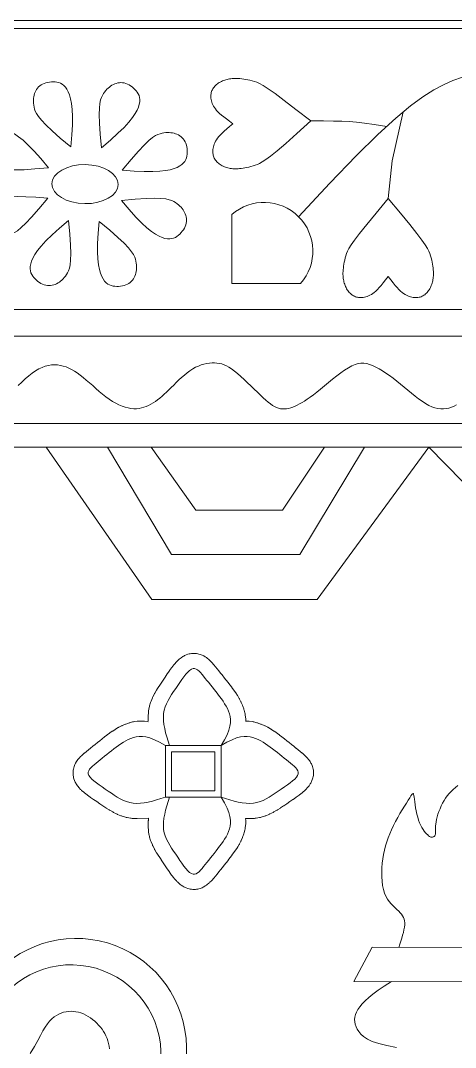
# Model space of a CAD drawing. Header units: inches. Extents: x -813 to 82, y -70 to 268.
# Drawn here: x -30.2 to -22.39, y 182.75 to 201.2 of the extents above; entities that cross this region are included whole.
import ezdxf

# ---------------------------------------------------------------- set-up
doc = ezdxf.new("R2010")
doc.units = ezdxf.units.IN
doc.header["$MEASUREMENT"] = 0
for name, color, linetype, lineweight, true_color in [('Black', 7, 'Continuous', 0, 0x000000), ('Blue', 7, 'Continuous', 0, 0x1081b2), ('Brown', 7, 'Continuous', 0, 0x653e10), ('Grey', 7, 'Continuous', 0, 0x58676a), ('Layak Architect', 1, 'Continuous', 5, 0xff0000), ('Mustard', 7, 'Continuous', 0, 0xa79b1b), ('White', 7, 'Continuous', 0, 0xffffff)]:
    doc.layers.add(name, color=color, linetype=linetype, lineweight=lineweight, true_color=true_color)
doc.layers.add('Rugs', color=201, linetype='Continuous')

# ---------------------------------------------------------------- blocks, each defined once
blk = doc.blocks.new('*U86')
at = {"layer": 'Mustard'}
blk.add_lwpolyline([(11.32, -20.49), (4.65, -14.93), (-0.53, -10.37), (-4.43, -6.69), (-7.23, -3.75), (-9.15, -1.41), (-10.37, 0.46), (-11.11, 2), (-11.55, 3.34), (-11.87, 4.59), (-12.1, 5.79), (-12.25, 6.94), (-12.31, 8.04), (-12.3, 9.1), (-12.22, 10.13), (-12.06, 11.12), (-11.84, 12.1), (-11.56, 13.05), (-11.2, 13.98), (-10.78, 14.87), (-10.28, 15.73), (-9.7, 16.53), (-9.04, 17.28), (-8.29, 17.96), (-7.46, 18.56), (-6.53, 19.09), (-5.52, 19.53), (-4.45, 19.89), (-3.33, 20.17), (-2.17, 20.36), (-0.99, 20.47), (0.2, 20.49), (1.38, 20.43), (2.54, 20.27), (3.68, 20), (4.78, 19.58), (5.85, 18.98), (6.87, 18.17), (7.85, 17.12), (8.78, 15.79), (9.65, 14.17), (10.45, 12.2), (11.15, 9.77), (11.72, 6.79), (12.12, 3.14), (12.31, -1.3), (12.27, -6.65), (11.95, -13.01), (11.32, -20.49)], dxfattribs=at)
blk = doc.blocks.new('*U87')
at = {"layer": 'Mustard', "color": 0, "linetype": 'ByBlock', "lineweight": -2, "transparency": 16777216}
blk.add_blockref('*U86', (6003766971.507133, 3337138645.91867), dxfattribs=at)
for p, rotation in [((6003767008.540522, 3337138647.324628), 315.0000000000001), ((6003766946.314736, 3337138618.737947), 45.00000000000002), ((6003767035.721244, 3337138622.132231), 270), ((6003767037.127202, 3337138585.098843), 225), ((6003766947.720695, 3337138581.704559), 90.00000000000001), ((6003766974.901417, 3337138556.512162), 135), ((6003767011.934805, 3337138557.91812), 180)]:
    blk.add_blockref('*U86', p, dxfattribs=dict(at, rotation=rotation))
blk = doc.blocks.new('C3')
at = {"layer": 'Black'}
blk.add_arc((-838.06, 3563.5), 56.57, 19.83064, 250.71254, dxfattribs=at)
at = {"layer": 'Blue'}
blk.add_lwpolyline([(-1247.62, 3806.4), (-1246.82, 3804.8), (-1246.15, 3803.18), (-1245.64, 3801.54), (-1245.29, 3799.87), (-1245.11, 3798.16), (-1245.12, 3796.41), (-1245.34, 3794.6), (-1245.79, 3792.74), (-1246.46, 3790.82), (-1247.38, 3788.83), (-1248.56, 3786.77), (-1249.96, 3784.64), (-1251.54, 3782.45), (-1253.27, 3780.22), (-1255.1, 3777.95), (-1257, 3775.65), (-1258.91, 3773.34), (-1260.82, 3771.01), (-1262.67, 3768.69), (-1264.44, 3766.38), (-1266.12, 3764.09), (-1267.69, 3761.84), (-1269.13, 3759.64), (-1270.42, 3757.5), (-1271.54, 3755.43), (-1272.47, 3753.45), (-1273.19, 3751.56), (-1273.69, 3749.73), (-1273.95, 3747.93), (-1273.96, 3746.13), (-1273.7, 3744.29), (-1273.15, 3742.37), (-1272.3, 3740.34), (-1271.13, 3738.17), (-1269.65, 3735.84), (-1267.9, 3733.37), (-1265.95, 3730.82), (-1263.88, 3728.22), (-1261.76, 3725.63), (-1259.64, 3723.08), (-1257.6, 3720.62), (-1255.71, 3718.3), (-1254.02, 3716.15), (-1252.53, 3714.16), (-1251.23, 3712.31), (-1250.09, 3710.59), (-1249.1, 3708.97), (-1248.24, 3707.44), (-1247.5, 3705.97), (-1246.86, 3704.56), (-1246.3, 3703.18), (-1245.84, 3701.82), (-1245.47, 3700.49), (-1245.22, 3699.18), (-1245.09, 3697.9), (-1245.09, 3696.63), (-1245.22, 3695.37), (-1245.51, 3694.13), (-1245.95, 3692.89), (-1246.55, 3691.64), (-1247.32, 3690.36), (-1248.26, 3689.03), (-1249.37, 3687.63), (-1250.66, 3686.13), (-1252.13, 3684.52), (-1253.78, 3682.77), (-1255.61, 3680.88), (-1257.57, 3678.87), (-1259.61, 3676.78), (-1261.67, 3674.64), (-1263.7, 3672.5), (-1265.63, 3670.39), (-1267.42, 3668.35), (-1269, 3666.42), (-1270.34, 3664.62), (-1271.44, 3662.94), (-1272.32, 3661.34), (-1273.01, 3659.82), (-1273.51, 3658.33), (-1273.85, 3656.86), (-1274.06, 3655.37), (-1274.14, 3653.84), (-1274.13, 3652.25), (-1274, 3650.61), (-1273.75, 3648.92), (-1273.37, 3647.19), (-1272.86, 3645.43), (-1272.19, 3643.66), (-1271.37, 3641.87), (-1270.38, 3640.09), (-1269.21, 3638.31), (-1267.9, 3636.55), (-1266.47, 3634.81), (-1264.96, 3633.09), (-1263.39, 3631.41), (-1261.79, 3629.75), (-1260.21, 3628.14), (-1258.66, 3626.58), (-1257.18, 3625.06), (-1255.76, 3623.58), (-1254.43, 3622.14), (-1253.17, 3620.73), (-1251.98, 3619.33), (-1250.88, 3617.94), (-1249.86, 3616.55), (-1248.92, 3615.15), (-1248.07, 3613.74), (-1247.32, 3612.3), (-1246.67, 3610.84), (-1246.13, 3609.35), (-1245.72, 3607.81), (-1245.43, 3606.23), (-1245.28, 3604.59), (-1245.28, 3602.9), (-1245.44, 3601.15), (-1245.75, 3599.33), (-1246.23, 3597.47), (-1246.87, 3595.55), (-1247.69, 3593.59), (-1248.67, 3591.59), (-1249.84, 3589.55), (-1251.19, 3587.49), (-1252.71, 3585.4), (-1254.37, 3583.3), (-1256.14, 3581.2), (-1257.96, 3579.1), (-1259.8, 3577.03), (-1261.61, 3574.98), (-1263.36, 3572.98), (-1264.99, 3571.04), (-1266.48, 3569.15), (-1267.81, 3567.31), (-1268.99, 3565.51), (-1270.02, 3563.74), (-1270.9, 3561.98), (-1271.62, 3560.22), (-1272.18, 3558.45), (-1272.59, 3556.66), (-1272.85, 3554.83), (-1272.93, 3552.97), (-1272.83, 3551.07), (-1272.54, 3549.13), (-1272.03, 3547.15), (-1271.29, 3545.14), (-1270.32, 3543.08), (-1269.09, 3540.99), (-1267.6, 3538.86), (-1265.89, 3536.7), (-1264.02, 3534.51), (-1262.04, 3532.32), (-1260, 3530.13)], dxfattribs=at)
at = {"layer": 'Brown'}
for points in [[(-1448.49, 3860.62), (-1452.16, 3849.4), (-1454.6, 3839.6), (-1455.92, 3831.01), (-1456.23, 3823.39), (-1455.63, 3816.52), (-1454.24, 3810.18), (-1452.15, 3804.13), (-1449.49, 3798.14), (-1446.25, 3791.97), (-1442.01, 3785.19), (-1436.25, 3777.36), (-1428.45, 3768.03), (-1418.08, 3756.76), (-1404.62, 3743.1), (-1387.55, 3726.59), (-1366.34, 3706.81)], [(-1377.75, 3763.3), (-1401.56, 3765.81), (-1432.35, 3772.7)], [(-1426.69, 3714.53), (-1426.69, 3722.57), (-1426.64, 3728.9), (-1426.51, 3734.08), (-1426.26, 3738.68), (-1425.86, 3743.24), (-1425.25, 3748.35), (-1424.4, 3754.54), (-1423.26, 3762.4)], [(-1220.92, 3748.26), (-1153.41, 3707.54), (-1153.41, 3626.66), (-1220.92, 3586.47)], [(-1220.93, 3723.1), (-1181.3, 3696.59), (-1181.3, 3641.94), (-1220.92, 3613.92)]]:
    blk.add_lwpolyline(points, dxfattribs=at)
for points in [[(-1048.26, 3673.44), (-1048.27, 3674.45, -0.033999), (-1048.19, 3675.75), (-1047.94, 3677.59, -0.029168), (-1047.73, 3678.69), (-1047.29, 3680.42, -0.022088), (-1047.05, 3681.23), (-1046.46, 3682.9, -0.01868), (-1046.2, 3683.57), (-1045.5, 3685.19, -0.016254), (-1045.23, 3685.75), (-1044.41, 3687.33, -0.013719), (-1044.16, 3687.79), (-1043.25, 3689.34, -0.011177), (-1043.03, 3689.71), (-1042.04, 3691.22, -0.008694), (-1041.85, 3691.5), (-1040.81, 3693, -0.006296), (-1040.66, 3693.2), (-1039.57, 3694.68, -0.003989), (-1039.48, 3694.81), (-1038.34, 3696.29, -0.002077), (-1038.3, 3696.35), (-1037.14, 3697.84, -0.001492), (-1037.11, 3697.88), (-1035.95, 3699.36, -0.001257), (-1035.92, 3699.4), (-1034.76, 3700.86, -0.001042), (-1034.73, 3700.89), (-1033.58, 3702.33, -0.000839), (-1033.56, 3702.36), (-1032.42, 3703.77, -0.000642), (-1032.4, 3703.79), (-1031.29, 3705.17, -0.000442), (-1031.28, 3705.18), (-1030.2, 3706.51), (-1029.15, 3707.79, -0.001024), (-1029.13, 3707.82), (-1028.14, 3709.02, -0.006385), (-1027.98, 3709.21), (-1027.03, 3710.31, -0.014467), (-1026.65, 3710.72), (-1025.72, 3711.68, -0.025543), (-1025, 3712.35), (-1024.08, 3713.12, -0.041072), (-1022.8, 3714.03), (-1021.87, 3714.58, -0.060896), (-1019.73, 3715.51), (-1018.78, 3715.79, -0.078182), (-1015.83, 3716.19), (-1014.84, 3716.17, -0.079892), (-1011.84, 3715.62), (-1010.81, 3715.25, -0.06296), (-1008.66, 3714.17), (-1007.56, 3713.43, -0.039078), (-1006.39, 3712.5), (-1005.23, 3711.43, -0.023897), (-1004.59, 3710.77), (-1003.39, 3709.42, -0.015107), (-1003.02, 3708.97), (-1001.78, 3707.4, -0.009586), (-1001.56, 3707.1), (-1000.29, 3705.35, -0.005772), (-1000.16, 3705.17), (-998.87, 3703.3, -0.002846), (-998.81, 3703.21), (-997.5, 3701.28, -0.000323), (-997.5, 3701.27), (-996.2, 3699.34), (-994.92, 3697.45, -0.001791), (-994.88, 3697.39), (-993.62, 3695.5, -0.005914), (-993.49, 3695.31), (-992.3, 3693.43, -0.01027), (-992.09, 3693.09), (-991, 3691.2, -0.014823), (-990.73, 3690.7), (-989.76, 3688.77, -0.019434), (-989.45, 3688.09), (-988.65, 3686.11, -0.02381), (-988.34, 3685.25), (-987.73, 3683.21, -0.027493), (-987.48, 3682.18), (-987.09, 3680.05, -0.028895), (-986.95, 3678.95), (-986.8, 3676.71, -0.025128), (-986.78, 3675.75), (-986.86, 3673.41, -0.020501)], [(-1048.23, 3673.47), (-1049.24, 3673.48, 0.033999), (-1050.54, 3673.4), (-1052.38, 3673.15, 0.029168), (-1053.48, 3672.94), (-1055.21, 3672.5, 0.022088), (-1056.02, 3672.26), (-1057.69, 3671.67, 0.01868), (-1058.36, 3671.41), (-1059.98, 3670.71, 0.016254), (-1060.54, 3670.44), (-1062.12, 3669.62, 0.013719), (-1062.58, 3669.37), (-1064.13, 3668.46, 0.011177), (-1064.49, 3668.24), (-1066.01, 3667.25, 0.008694), (-1066.29, 3667.07), (-1067.79, 3666.02, 0.006296), (-1067.99, 3665.88), (-1069.47, 3664.78, 0.003989), (-1069.6, 3664.69), (-1071.08, 3663.55, 0.002077), (-1071.14, 3663.51), (-1072.63, 3662.36, 0.001492), (-1072.67, 3662.32), (-1074.15, 3661.16, 0.001257), (-1074.19, 3661.13), (-1075.65, 3659.97, 0.001042), (-1075.68, 3659.94), (-1077.12, 3658.79, 0.000839), (-1077.15, 3658.77), (-1078.56, 3657.63, 0.000642), (-1078.58, 3657.61), (-1079.95, 3656.5, 0.000442), (-1079.97, 3656.49), (-1081.3, 3655.41), (-1082.58, 3654.37, 0.001024), (-1082.61, 3654.34), (-1083.81, 3653.35, 0.006385), (-1084, 3653.19), (-1085.1, 3652.24, 0.014467), (-1085.51, 3651.86), (-1086.47, 3650.93, 0.025543), (-1087.14, 3650.21), (-1087.91, 3649.29, 0.041072), (-1088.82, 3648.01), (-1089.37, 3647.08, 0.060896), (-1090.3, 3644.94), (-1090.58, 3643.99, 0.078182), (-1090.98, 3641.04), (-1090.96, 3640.05, 0.079892), (-1090.41, 3637.05), (-1090.04, 3636.02, 0.06296), (-1088.96, 3633.87), (-1088.22, 3632.77, 0.039078), (-1087.29, 3631.6), (-1086.21, 3630.44, 0.023897), (-1085.56, 3629.8), (-1084.21, 3628.6, 0.015107), (-1083.76, 3628.23), (-1082.19, 3626.99, 0.009586), (-1081.89, 3626.77), (-1080.14, 3625.5, 0.005772), (-1079.96, 3625.37), (-1078.09, 3624.08, 0.002846), (-1078, 3624.02), (-1076.07, 3622.72, 0.000323), (-1076.06, 3622.71), (-1074.13, 3621.41), (-1072.24, 3620.13, 0.001791), (-1072.18, 3620.09), (-1070.29, 3618.83, 0.005914), (-1070.1, 3618.7), (-1068.22, 3617.51, 0.01027), (-1067.88, 3617.3), (-1065.99, 3616.21, 0.014823), (-1065.49, 3615.94), (-1063.56, 3614.97, 0.019434), (-1062.88, 3614.66), (-1060.9, 3613.86, 0.02381), (-1060.04, 3613.55), (-1058, 3612.94, 0.027493), (-1056.97, 3612.69), (-1054.84, 3612.3, 0.028895), (-1053.74, 3612.16), (-1051.5, 3612.01, 0.025128), (-1050.54, 3611.99), (-1048.2, 3612.07, 0.020501)], [(-986.86, 3673.39), (-986.57, 3673.44, -0.047666), (-986.57, 3673.44), (-985.91, 3673.47, -0.034462), (-985.91, 3673.47), (-983.9, 3673.48, -0.033999), (-982.6, 3673.4), (-980.76, 3673.15, -0.029168), (-979.66, 3672.94), (-977.93, 3672.5, -0.022088), (-977.11, 3672.26), (-975.44, 3671.67, -0.01868), (-974.78, 3671.41), (-973.16, 3670.71, -0.016254), (-972.59, 3670.44), (-971.01, 3669.62, -0.013719), (-970.55, 3669.37), (-969.01, 3668.46, -0.011177), (-968.64, 3668.24), (-967.12, 3667.25, -0.008694), (-966.85, 3667.07), (-965.35, 3666.02, -0.006296), (-965.15, 3665.88), (-963.66, 3664.78, -0.003989), (-963.54, 3664.69), (-962.06, 3663.55, -0.002077), (-962, 3663.51), (-960.51, 3662.36, -0.001492), (-960.47, 3662.32), (-958.99, 3661.16, -0.001257), (-958.95, 3661.13), (-957.49, 3659.97, -0.001042), (-957.46, 3659.94), (-956.01, 3658.79, -0.000839), (-955.99, 3658.77), (-954.58, 3657.63, -0.000642), (-954.56, 3657.61), (-953.18, 3656.5, -0.000442), (-953.17, 3656.49), (-951.84, 3655.41), (-950.56, 3654.37, -0.001024), (-950.53, 3654.34), (-949.33, 3653.35, -0.006385), (-949.14, 3653.19), (-948.04, 3652.24, -0.014467), (-947.63, 3651.86), (-946.67, 3650.93, -0.025543), (-946, 3650.21), (-945.23, 3649.29, -0.041072), (-944.32, 3648.01), (-943.77, 3647.08, -0.060896), (-942.84, 3644.94), (-942.56, 3643.99, -0.078182), (-942.16, 3641.04), (-942.18, 3640.05, -0.079892), (-942.73, 3637.05), (-943.1, 3636.02, -0.06296), (-944.18, 3633.87), (-944.92, 3632.77, -0.039078), (-945.85, 3631.6), (-946.92, 3630.44, -0.023897), (-947.58, 3629.8), (-948.93, 3628.6, -0.015107), (-949.37, 3628.23), (-950.95, 3626.99, -0.009586), (-951.25, 3626.77), (-953, 3625.5, -0.005772), (-953.18, 3625.37), (-955.04, 3624.08, -0.002846), (-955.13, 3624.02), (-957.07, 3622.72, -0.000323), (-957.08, 3622.71), (-959, 3621.41), (-960.9, 3620.13, -0.001791), (-960.96, 3620.09), (-962.84, 3618.83, -0.005914), (-963.03, 3618.7), (-964.92, 3617.51, -0.01027), (-965.25, 3617.3), (-967.15, 3616.21, -0.014823), (-967.65, 3615.94), (-969.58, 3614.97, -0.019434), (-970.26, 3614.66), (-972.23, 3613.86, -0.02381), (-973.09, 3613.55), (-975.14, 3612.94, -0.027493), (-976.17, 3612.69), (-978.3, 3612.3, -0.028895), (-979.4, 3612.16), (-981.64, 3612.01, -0.025128), (-982.6, 3611.99), (-984.94, 3612.07, -0.020501), (-985.72, 3612.13), (-987.02, 3612.28, -0.0164)], [(-1047.84, 3611.96), (-1048.16, 3609.73, 0.034462), (-1048.26, 3608.41), (-1048.27, 3606.4, 0.033999), (-1048.19, 3605.1), (-1047.94, 3603.26, 0.029168), (-1047.73, 3602.16), (-1047.29, 3600.43, 0.022088), (-1047.05, 3599.62), (-1046.46, 3597.95, 0.01868), (-1046.2, 3597.28), (-1045.5, 3595.66, 0.016254), (-1045.23, 3595.1), (-1044.41, 3593.52, 0.013719), (-1044.16, 3593.06), (-1043.25, 3591.51, 0.011177), (-1043.03, 3591.14), (-1042.04, 3589.63, 0.008694), (-1041.85, 3589.35), (-1040.81, 3587.85, 0.006296), (-1040.66, 3587.65), (-1039.57, 3586.17, 0.003989), (-1039.48, 3586.04), (-1038.34, 3584.56, 0.002077), (-1038.3, 3584.5), (-1037.14, 3583.01, 0.001492), (-1037.11, 3582.97), (-1035.95, 3581.49, 0.001257), (-1035.92, 3581.45), (-1034.76, 3579.99, 0.001042), (-1034.73, 3579.96), (-1033.58, 3578.52, 0.000839), (-1033.56, 3578.49), (-1032.42, 3577.08, 0.000642), (-1032.4, 3577.06), (-1031.29, 3575.68, 0.000442), (-1031.28, 3575.67), (-1030.2, 3574.34), (-1029.15, 3573.06, 0.001024), (-1029.13, 3573.03), (-1028.14, 3571.83, 0.006385), (-1027.98, 3571.64), (-1027.03, 3570.54, 0.014467), (-1026.65, 3570.13), (-1025.72, 3569.17, 0.025543), (-1025, 3568.5), (-1024.08, 3567.73, 0.041072), (-1022.8, 3566.82), (-1021.87, 3566.27, 0.060896), (-1019.73, 3565.34), (-1018.78, 3565.06, 0.078182), (-1015.83, 3564.66), (-1014.84, 3564.68, 0.079892), (-1011.84, 3565.23), (-1010.81, 3565.6, 0.06296), (-1008.66, 3566.68), (-1007.56, 3567.42, 0.039078), (-1006.39, 3568.35), (-1005.23, 3569.42, 0.023897), (-1004.59, 3570.08), (-1003.39, 3571.43, 0.015107), (-1003.02, 3571.88), (-1001.78, 3573.45, 0.009586), (-1001.56, 3573.75), (-1000.29, 3575.5, 0.005772), (-1000.16, 3575.68), (-998.87, 3577.55, 0.002846), (-998.81, 3577.64), (-997.5, 3579.57, 0.000323), (-997.5, 3579.58), (-996.2, 3581.51), (-994.92, 3583.4, 0.001791), (-994.88, 3583.46), (-993.62, 3585.35, 0.005914), (-993.49, 3585.54), (-992.3, 3587.42, 0.01027), (-992.09, 3587.76), (-991, 3589.65, 0.014823), (-990.73, 3590.15), (-989.76, 3592.08, 0.019434), (-989.45, 3592.76), (-988.65, 3594.74, 0.02381), (-988.34, 3595.6), (-987.73, 3597.64, 0.027493), (-987.48, 3598.67), (-987.09, 3600.8, 0.028895), (-986.95, 3601.9), (-986.8, 3604.14, 0.025128), (-986.78, 3605.1), (-987.03, 3612.28, 0.020501)]]:
    blk.add_lwpolyline(points, format="xyb", dxfattribs=at)
at = {"layer": 'Grey'}
for points in [[(-842.51, 3768.59), (-843.66, 3762.37), (-844.93, 3757.32), (-846.32, 3753.29), (-847.79, 3750.14), (-849.32, 3747.75), (-850.9, 3745.97), (-852.48, 3744.68), (-854.05, 3743.72), (-855.6, 3743), (-857.12, 3742.49), (-858.64, 3742.19), (-860.15, 3742.13), (-861.68, 3742.3), (-863.24, 3742.7), (-864.84, 3743.35), (-866.49, 3744.25), (-868.2, 3745.41), (-870.01, 3746.88), (-871.92, 3748.72), (-873.97, 3750.98), (-876.19, 3753.71), (-878.59, 3756.97), (-881.2, 3760.82), (-884.04, 3765.29)], [(-838.69, 3537.57), (-843.14, 3540.42), (-846.93, 3542.56), (-850.15, 3544.23), (-852.9, 3545.67), (-855.28, 3547.06), (-857.33, 3548.47), (-859.07, 3549.88), (-860.54, 3551.31), (-861.76, 3552.75), (-862.76, 3554.21), (-863.56, 3555.68), (-864.19, 3557.18), (-864.68, 3558.7), (-865.03, 3560.25), (-865.24, 3561.8), (-865.31, 3563.37), (-865.25, 3564.94), (-865.05, 3566.51), (-864.72, 3568.08), (-864.25, 3569.63), (-863.64, 3571.17), (-862.92, 3572.69), (-862.08, 3574.17), (-861.14, 3575.61), (-860.11, 3577), (-859.01, 3578.33), (-857.83, 3579.6), (-856.61, 3580.79), (-855.33, 3581.89), (-854.01, 3582.91), (-852.64, 3583.84), (-851.23, 3584.68), (-849.76, 3585.42), (-848.24, 3586.07), (-846.67, 3586.63), (-845.05, 3587.08), (-843.38, 3587.43), (-841.68, 3587.68)]]:
    blk.add_lwpolyline(points, dxfattribs=at)
at = {"layer": 'Layak Architect'}
for points in [[(-1490.01, 4485.9), (1490.01, 4485.9), (1490.01, 14.18), (-1490.01, 14.18)], [(-1032.81, 3658.02), (-1000.32, 3658.02), (-1000.32, 3622.83), (-1032.81, 3622.83)], [(-1028.84, 3654.05), (-1004.3, 3654.05), (-1004.3, 3626.8), (-1028.84, 3626.8)]]:
    blk.add_lwpolyline(points, close=True, dxfattribs=at)
for points in [[(0, 4430.9), (-1485.01, 4430.9), (-1485.01, 2250.04)], [(0, 4256.73), (-1307.83, 4256.73), (-1307.83, 2250.04)], [(0, 4240.04), (-1291.09, 4240.04), (-1291.09, 2250.04)], [(0, 4184.48), (-1235.92, 4184.48), (-1235.92, 2250.04)], [(0, 4169.48), (-1220.92, 4169.48), (-1220.92, 2250.04)], [(-1220.92, 3788.92), (-1145.33, 3862.97), (-1145.33, 3920.5), (-1080.96, 3854.27), (-1080.96, 3942.26), (-996.25, 3865.39), (-1036.91, 3865.39)], [(-1007.64, 3807.19), (-1006.39, 3805.66), (-1005.14, 3804.23), (-1003.86, 3802.9), (-1002.55, 3801.67), (-1001.17, 3800.52), (-999.73, 3799.46), (-998.19, 3798.47), (-996.54, 3797.55), (-994.82, 3796.71), (-993.06, 3795.95), (-991.28, 3795.27), (-989.53, 3794.67), (-987.83, 3794.17), (-986.23, 3793.77), (-984.75, 3793.47), (-983.41, 3793.27), (-982.23, 3793.15), (-981.17, 3793.1), (-980.25, 3793.1), (-979.43, 3793.12), (-978.72, 3793.15), (-978.09, 3793.17), (-977.55, 3793.15), (-977.08, 3793.09), (-976.67, 3792.98), (-976.32, 3792.83), (-976.02, 3792.64), (-975.77, 3792.42), (-975.57, 3792.17), (-975.41, 3791.89), (-975.28, 3791.6), (-975.18, 3791.3), (-975.12, 3790.97), (-975.12, 3790.62), (-975.2, 3790.23), (-975.35, 3789.8), (-975.61, 3789.32), (-975.98, 3788.78), (-976.48, 3788.18), (-977.12, 3787.52), (-977.91, 3786.81), (-978.84, 3786.06), (-979.92, 3785.3), (-981.16, 3784.54), (-982.55, 3783.8), (-984.1, 3783.1), (-985.81, 3782.46), (-987.67, 3781.89), (-989.64, 3781.39), (-991.66, 3780.96), (-993.66, 3780.58), (-995.59, 3780.27), (-997.39, 3780), (-998.99, 3779.78), (-1000.35, 3779.61), (-1001.41, 3779.46), (-1002.16, 3779.32), (-1002.6, 3779.16), (-1002.72, 3778.94), (-1002.51, 3778.63), (-1001.99, 3778.2), (-1001.13, 3777.62), (-999.95, 3776.86), (-998.45, 3775.89), (-996.65, 3774.75), (-994.61, 3773.48), (-992.38, 3772.12), (-989.99, 3770.71), (-987.5, 3769.29), (-984.94, 3767.9), (-982.37, 3766.58), (-979.82, 3765.37), (-977.28, 3764.27), (-974.73, 3763.28), (-972.18, 3762.39), (-969.59, 3761.62), (-966.96, 3760.95), (-964.27, 3760.39), (-961.51, 3759.93), (-958.67, 3759.57), (-955.78, 3759.33), (-952.89, 3759.22), (-950.04, 3759.24), (-947.27, 3759.41), (-944.63, 3759.74), (-942.15, 3760.24), (-939.89, 3760.93), (-937.86, 3761.8), (-936.06, 3762.83), (-934.46, 3763.97), (-933.03, 3765.18), (-931.75, 3766.42), (-930.57, 3767.65), (-929.49, 3768.83), (-928.47, 3769.91), (-927.49, 3770.86), (-926.51, 3771.68), (-925.53, 3772.36), (-924.52, 3772.9), (-923.46, 3773.3), (-922.33, 3773.57), (-921.1, 3773.69), (-919.77, 3773.68), (-918.3, 3773.52), (-916.71, 3773.25), (-915.02, 3772.87), (-913.24, 3772.39), (-911.39, 3771.85), (-909.49, 3771.26), (-907.54, 3770.62), (-905.56, 3769.96)], [(-1220.92, 3788.92), (-1124.94, 3718.57), (-1124.94, 3614.41), (-1220.92, 3547.69)], [(-1032.81, 3658.02), (-1034.95, 3661.68), (-1036.55, 3664.91), (-1037.66, 3667.74), (-1038.35, 3670.25), (-1038.67, 3672.48), (-1038.68, 3674.49), (-1038.44, 3676.33), (-1038, 3678.07), (-1037.41, 3679.74), (-1036.71, 3681.36), (-1035.89, 3682.94), (-1034.98, 3684.48), (-1034, 3686), (-1032.95, 3687.5), (-1031.85, 3688.99), (-1030.72, 3690.47), (-1029.57, 3691.96), (-1028.41, 3693.43), (-1027.25, 3694.9), (-1026.09, 3696.34), (-1024.95, 3697.75), (-1023.84, 3699.13), (-1022.76, 3700.46), (-1021.72, 3701.73), (-1020.73, 3702.93), (-1019.78, 3704.04), (-1018.85, 3705), (-1017.92, 3705.77), (-1016.99, 3706.32), (-1016.04, 3706.6), (-1015.05, 3706.58), (-1014.01, 3706.21), (-1012.91, 3705.47), (-1011.76, 3704.4), (-1010.56, 3703.05), (-1009.32, 3701.47), (-1008.05, 3699.72), (-1006.76, 3697.85), (-1005.46, 3695.92), (-1004.15, 3693.98), (-1002.85, 3692.06), (-1001.59, 3690.18), (-1000.4, 3688.29), (-999.3, 3686.4), (-998.33, 3684.47), (-997.52, 3682.49), (-996.91, 3680.45), (-996.52, 3678.31), (-996.37, 3676.07), (-996.45, 3673.74), (-996.73, 3671.31), (-997.19, 3668.79), (-997.81, 3666.2), (-998.55, 3663.54), (-999.4, 3660.81), (-1000.32, 3658.02)], [(-1032.81, 3658.02), (-1036.47, 3660.16), (-1039.7, 3661.76), (-1042.53, 3662.87), (-1045.04, 3663.56), (-1047.27, 3663.88), (-1049.28, 3663.89), (-1051.12, 3663.65), (-1052.86, 3663.21), (-1054.53, 3662.62), (-1056.15, 3661.92), (-1057.73, 3661.1), (-1059.27, 3660.19), (-1060.79, 3659.21), (-1062.29, 3658.16), (-1063.78, 3657.06), (-1065.26, 3655.93), (-1066.75, 3654.78), (-1068.22, 3653.62), (-1069.69, 3652.46), (-1071.13, 3651.3), (-1072.54, 3650.16), (-1073.92, 3649.05), (-1075.25, 3647.97), (-1076.52, 3646.93), (-1077.72, 3645.94), (-1078.83, 3644.99), (-1079.79, 3644.06), (-1080.56, 3643.13), (-1081.11, 3642.2), (-1081.39, 3641.25), (-1081.37, 3640.26), (-1081, 3639.22), (-1080.26, 3638.13), (-1079.19, 3636.97), (-1077.84, 3635.77), (-1076.26, 3634.53), (-1074.51, 3633.26), (-1072.64, 3631.97), (-1070.71, 3630.67), (-1068.77, 3629.36), (-1066.85, 3628.06), (-1064.97, 3626.8), (-1063.08, 3625.61), (-1061.19, 3624.51), (-1059.26, 3623.54), (-1057.28, 3622.74), (-1055.23, 3622.12), (-1053.1, 3621.73), (-1050.86, 3621.58), (-1048.53, 3621.66), (-1046.1, 3621.94), (-1043.58, 3622.4), (-1040.99, 3623.02), (-1038.33, 3623.76), (-1035.6, 3624.61), (-1032.81, 3625.53)], [(-1000.32, 3658.02), (-996.66, 3660.16), (-993.44, 3661.76), (-990.61, 3662.87), (-988.1, 3663.56), (-985.87, 3663.88), (-983.86, 3663.89), (-982.01, 3663.65), (-980.28, 3663.21), (-978.61, 3662.62), (-976.99, 3661.92), (-975.41, 3661.1), (-973.86, 3660.19), (-972.34, 3659.21), (-970.84, 3658.16), (-969.36, 3657.06), (-967.87, 3655.93), (-966.39, 3654.78), (-964.91, 3653.62), (-963.45, 3652.46), (-962.01, 3651.3), (-960.59, 3650.16), (-959.22, 3649.05), (-957.89, 3647.97), (-956.62, 3646.93), (-955.41, 3645.94), (-954.31, 3644.99), (-953.35, 3644.06), (-952.58, 3643.13), (-952.03, 3642.2), (-951.74, 3641.25), (-951.77, 3640.26), (-952.13, 3639.22), (-952.87, 3638.13), (-953.95, 3636.97), (-955.3, 3635.77), (-956.88, 3634.53), (-958.63, 3633.26), (-960.5, 3631.97), (-962.43, 3630.67), (-964.37, 3629.36), (-966.28, 3628.06), (-968.17, 3626.8), (-970.05, 3625.61), (-971.95, 3624.51), (-973.88, 3623.54), (-975.86, 3622.74), (-977.9, 3622.12), (-980.04, 3621.73), (-982.27, 3621.58), (-984.61, 3621.66), (-987.04, 3621.94), (-989.55, 3622.4), (-992.15, 3623.02), (-994.81, 3623.76), (-997.54, 3624.61), (-1000.32, 3625.53)], [(-1032.81, 3622.83), (-1034.95, 3619.17), (-1036.55, 3615.94), (-1037.66, 3613.11), (-1038.35, 3610.6), (-1038.67, 3608.37), (-1038.68, 3606.36), (-1038.44, 3604.52), (-1038, 3602.78), (-1037.41, 3601.11), (-1036.71, 3599.49), (-1035.89, 3597.91), (-1034.98, 3596.37), (-1034, 3594.85), (-1032.95, 3593.35), (-1031.85, 3591.86), (-1030.72, 3590.38), (-1029.57, 3588.89), (-1028.41, 3587.42), (-1027.25, 3585.95), (-1026.09, 3584.51), (-1024.95, 3583.1), (-1023.84, 3581.72), (-1022.76, 3580.39), (-1021.72, 3579.12), (-1020.73, 3577.91), (-1019.78, 3576.81), (-1018.85, 3575.85), (-1017.92, 3575.08), (-1016.99, 3574.53), (-1016.04, 3574.25), (-1015.05, 3574.27), (-1014.01, 3574.64), (-1012.91, 3575.38), (-1011.76, 3576.45), (-1010.56, 3577.8), (-1009.32, 3579.38), (-1008.05, 3581.13), (-1006.76, 3583), (-1005.46, 3584.93), (-1004.15, 3586.87), (-1002.85, 3588.79), (-1001.59, 3590.67), (-1000.4, 3592.56), (-999.3, 3594.45), (-998.33, 3596.38), (-997.52, 3598.36), (-996.91, 3600.4), (-996.52, 3602.54), (-996.37, 3604.78), (-996.45, 3607.11), (-996.73, 3609.54), (-997.19, 3612.06), (-997.81, 3614.65), (-998.55, 3617.31), (-999.4, 3620.04), (-1000.32, 3622.83)]]:
    blk.add_lwpolyline(points, dxfattribs=at)
blk.add_arc((-841.7, 3566.58), 69.6, 31.62101, 236.02044, dxfattribs=at)
at = {"layer": 'Mustard'}
blk.add_ellipse((-1386.87, 3572.19), major_axis=(-0.26, -20.88), ratio=0.589821, dxfattribs=at)
at = {"layer": 'White'}
for points in [[(-905.54, 3841.55), (-905.77, 3753.22), (-884.14, 3741.7), (-883.94, 3835.53), (-892.89, 3846.96)], [(-1367.62, 3664.72), (-1324.25, 3664.72), (-1324.25, 3708.04)]]:
    blk.add_lwpolyline(points, dxfattribs=at)
for points in [[(-1326.45, 3761.64), (-1324.6, 3760.16), (-1323.01, 3758.83), (-1321.63, 3757.62), (-1320.46, 3756.51), (-1319.47, 3755.49), (-1318.63, 3754.52), (-1317.92, 3753.59), (-1317.31, 3752.67), (-1316.8, 3751.76), (-1316.38, 3750.87), (-1316.04, 3750), (-1315.78, 3749.15), (-1315.58, 3748.32), (-1315.45, 3747.51), (-1315.37, 3746.73), (-1315.33, 3745.97), (-1315.35, 3745.25), (-1315.41, 3744.55), (-1315.52, 3743.87), (-1315.67, 3743.22), (-1315.87, 3742.59), (-1316.12, 3741.98), (-1316.42, 3741.39), (-1316.77, 3740.82), (-1317.16, 3740.27), (-1317.59, 3739.74), (-1318.07, 3739.23), (-1318.58, 3738.75), (-1319.13, 3738.29), (-1319.71, 3737.86), (-1320.31, 3737.46), (-1320.95, 3737.08), (-1321.6, 3736.73), (-1322.28, 3736.41), (-1322.98, 3736.12), (-1323.69, 3735.86), (-1324.42, 3735.63), (-1325.16, 3735.42), (-1325.91, 3735.25), (-1326.67, 3735.1), (-1327.45, 3734.97), (-1328.25, 3734.88), (-1329.08, 3734.82), (-1329.95, 3734.8), (-1330.87, 3734.8), (-1331.85, 3734.84), (-1332.88, 3734.92), (-1333.99, 3735.03), (-1335.16, 3735.18), (-1336.39, 3735.37), (-1337.67, 3735.62), (-1338.98, 3735.91), (-1340.33, 3736.25), (-1341.7, 3736.65), (-1343.09, 3737.11), (-1344.53, 3737.67), (-1346.25, 3738.53), (-1348.53, 3739.93), (-1351.63, 3742.1), (-1355.83, 3745.29), (-1361.4, 3749.72), (-1368.62, 3755.65), (-1377.75, 3763.3), (-1368.62, 3770.94), (-1361.4, 3776.87), (-1355.83, 3781.31), (-1351.63, 3784.49), (-1348.53, 3786.66), (-1346.25, 3788.06), (-1344.53, 3788.92), (-1343.09, 3789.48), (-1341.7, 3789.94), (-1340.33, 3790.34), (-1338.98, 3790.69), (-1337.67, 3790.98), (-1336.39, 3791.22), (-1335.16, 3791.41), (-1333.99, 3791.56), (-1332.88, 3791.68), (-1331.85, 3791.75), (-1330.87, 3791.79), (-1329.95, 3791.8), (-1329.08, 3791.77), (-1328.25, 3791.71), (-1327.45, 3791.62), (-1326.67, 3791.5), (-1325.91, 3791.35), (-1325.16, 3791.17), (-1324.42, 3790.96), (-1323.69, 3790.73), (-1322.98, 3790.47), (-1322.28, 3790.18), (-1321.6, 3789.86), (-1320.95, 3789.51), (-1320.31, 3789.14), (-1319.71, 3788.73), (-1319.13, 3788.3), (-1318.58, 3787.84), (-1318.07, 3787.36), (-1317.59, 3786.85), (-1317.16, 3786.32), (-1316.77, 3785.77), (-1316.42, 3785.2), (-1316.12, 3784.61), (-1315.87, 3784), (-1315.67, 3783.37), (-1315.52, 3782.72), (-1315.41, 3782.04), (-1315.35, 3781.34), (-1315.33, 3780.62), (-1315.37, 3779.86), (-1315.45, 3779.08), (-1315.58, 3778.28), (-1315.78, 3777.44), (-1316.04, 3776.59), (-1316.38, 3775.72), (-1316.8, 3774.83), (-1317.31, 3773.92), (-1317.92, 3773.01), (-1318.63, 3772.07), (-1319.47, 3771.1), (-1320.46, 3770.08), (-1321.63, 3768.97), (-1323.01, 3767.76), (-1324.6, 3766.43), (-1326.45, 3764.95), (-1328.57, 3763.3)], [(-1423.21, 3663.32), (-1421.67, 3661.53), (-1420.28, 3659.98), (-1419.02, 3658.65), (-1417.88, 3657.52), (-1416.82, 3656.57), (-1415.82, 3655.76), (-1414.86, 3655.08), (-1413.92, 3654.51), (-1413, 3654.03), (-1412.09, 3653.64), (-1411.21, 3653.33), (-1410.35, 3653.1), (-1409.51, 3652.94), (-1408.7, 3652.83), (-1407.92, 3652.78), (-1407.16, 3652.77), (-1406.44, 3652.81), (-1405.74, 3652.9), (-1405.07, 3653.03), (-1404.42, 3653.2), (-1403.8, 3653.43), (-1403.2, 3653.7), (-1402.62, 3654.02), (-1402.06, 3654.39), (-1401.52, 3654.8), (-1401.01, 3655.25), (-1400.52, 3655.74), (-1400.06, 3656.27), (-1399.62, 3656.84), (-1399.21, 3657.43), (-1398.83, 3658.05), (-1398.47, 3658.7), (-1398.15, 3659.37), (-1397.86, 3660.05), (-1397.59, 3660.76), (-1397.35, 3661.48), (-1397.15, 3662.22), (-1396.97, 3662.97), (-1396.82, 3663.73), (-1396.69, 3664.49), (-1396.6, 3665.27), (-1396.54, 3666.07), (-1396.51, 3666.91), (-1396.51, 3667.78), (-1396.55, 3668.7), (-1396.62, 3669.67), (-1396.73, 3670.7), (-1396.89, 3671.81), (-1397.08, 3672.97), (-1397.32, 3674.19), (-1397.6, 3675.46), (-1397.94, 3676.76), (-1398.33, 3678.1), (-1398.78, 3679.45), (-1399.29, 3680.82), (-1399.9, 3682.24), (-1400.82, 3683.94), (-1402.3, 3686.16), (-1404.58, 3689.18), (-1407.91, 3693.27), (-1412.55, 3698.68), (-1418.72, 3705.68), (-1426.69, 3714.53), (-1434.01, 3705.13), (-1439.68, 3697.71), (-1443.91, 3691.99), (-1446.95, 3687.68), (-1449.01, 3684.5), (-1450.32, 3682.17), (-1451.12, 3680.42), (-1451.63, 3678.96), (-1452.04, 3677.56), (-1452.39, 3676.17), (-1452.69, 3674.81), (-1452.93, 3673.49), (-1453.12, 3672.21), (-1453.28, 3670.97), (-1453.39, 3669.8), (-1453.46, 3668.68), (-1453.5, 3667.64), (-1453.5, 3666.67), (-1453.47, 3665.75), (-1453.41, 3664.88), (-1453.33, 3664.05), (-1453.21, 3663.26), (-1453.06, 3662.48), (-1452.88, 3661.73), (-1452.68, 3660.99), (-1452.44, 3660.25), (-1452.18, 3659.53), (-1451.9, 3658.83), (-1451.58, 3658.14), (-1451.24, 3657.48), (-1450.87, 3656.83), (-1450.47, 3656.21), (-1450.05, 3655.62), (-1449.59, 3655.06), (-1449.12, 3654.53), (-1448.62, 3654.03), (-1448.09, 3653.58), (-1447.55, 3653.16), (-1446.99, 3652.79), (-1446.4, 3652.46), (-1445.8, 3652.18), (-1445.19, 3651.96), (-1444.55, 3651.78), (-1443.89, 3651.64), (-1443.21, 3651.56), (-1442.51, 3651.53), (-1441.78, 3651.54), (-1441.03, 3651.6), (-1440.25, 3651.71), (-1439.45, 3651.87), (-1438.63, 3652.1), (-1437.79, 3652.39), (-1436.93, 3652.76), (-1436.05, 3653.21), (-1435.16, 3653.75), (-1434.27, 3654.39), (-1433.36, 3655.14), (-1432.42, 3656.01), (-1431.43, 3657.04), (-1430.37, 3658.25), (-1429.21, 3659.66), (-1427.94, 3661.31), (-1426.52, 3663.2), (-1424.94, 3665.38)]]:
    blk.add_lwpolyline(points, close=True, dxfattribs=at)
blk.add_arc((-1344.64, 3685.09), 30.7, 48.38349, 221.54773, dxfattribs=at)
at = {"layer": 'Mustard'}
blk.add_blockref('*U87', (-6003768378.59, -3337135029.73), dxfattribs=at)

msp = doc.modelspace()

# ---------------------------------------------------------------- block references
at = {"layer": 'Rugs', "xscale": 0.0285, "yscale": 0.0285, "zscale": 0.0285, "rotation": 270}
msp.add_blockref('C3', (-130.84923, 158.73611), dxfattribs=at)

doc.saveas('drawing.dxf')
